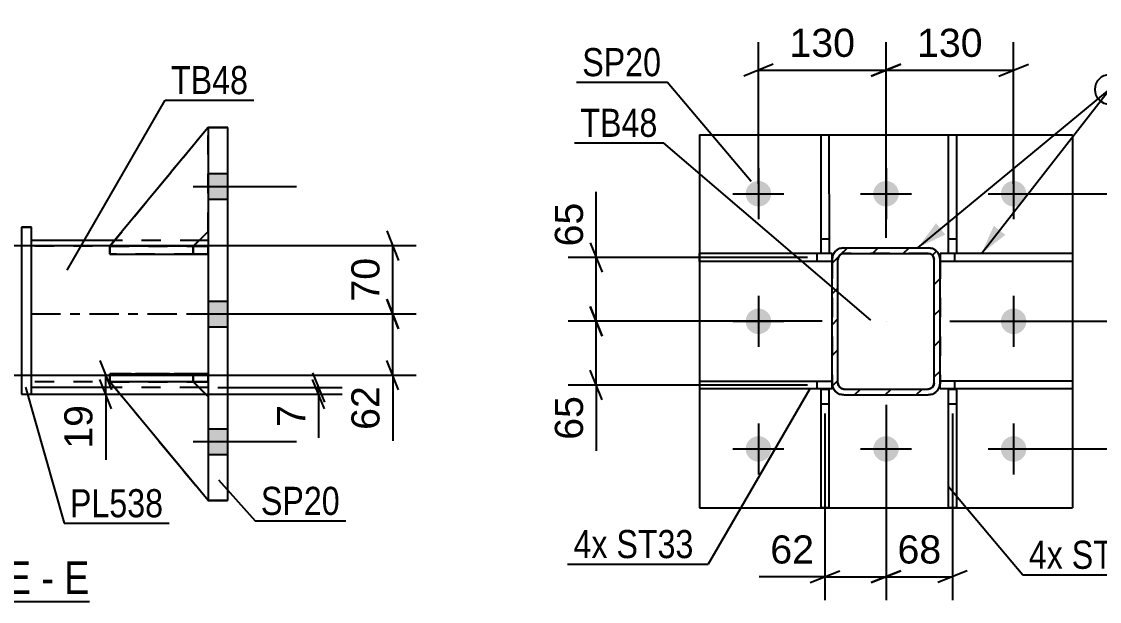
# Model space of a CAD drawing. Header units: millimetres. Extents: x 0 to 841, y 0 to 594.
# Drawn here: x 211.2 to 321, y 111.7 to 170.7 of the extents above; entities that cross this region are included whole.
import ezdxf

# ---------------------------------------------------------------- set-up
doc = ezdxf.new("R2010")
doc.units = ezdxf.units.MM
doc.linetypes.add('DXK_LINE_DOT2', pattern=[3.9198, 1.9599, -1.9599])
doc.linetypes.add('DXK_LINE_DOT3', pattern=[5.9187, 2.979, -0.9799, 0.9799, -0.9799])
doc.styles.add('Arial', font='ARIAL.TTF', dxfattribs={"height": 0.2})
doc.styles.add('Arial Narrow', font='ARIALN.TTF', dxfattribs={"height": 0.2})

# ---------------------------------------------------------------- blocks, each defined once
blk = doc.blocks.new('Unknown-317311647-48 - 5202')
at = {"color": 6, "linetype": 'Continuous'}
blk.add_line((190.48, 111.68), (218.13, 111.68), dxfattribs=at)
at = {"color": 0, "linetype": 'Continuous'}
for points in [[(208.59, 112.43), (208.59, 115.93), (190.48, 115.93), (190.48, 112.43)], [(212.2, 112.43), (212.2, 115.93), (209.64, 115.93), (209.64, 112.43)], [(214.52, 112.43), (214.52, 115.93), (213.25, 115.93), (213.25, 112.43)], [(218.13, 112.43), (218.13, 115.93), (215.57, 115.93), (215.57, 112.43)]]:
    blk.add_wipeout(points, dxfattribs=at)
at = {"color": 7, "linetype": 'Continuous', "style": 'Arial Narrow'}
for s, p in [('SECTION ', (190.48, 112.43)), ('E', (209.64, 112.43)), ('E', (215.57, 112.43)), ('-', (213.25, 112.43))]:
    blk.add_text(s, height=3.34, dxfattribs=at).set_placement(p)
blk = doc.blocks.new('Part-317311647-5859 - 5695')
at = {"color": 2, "linetype": 'Continuous'}
for p, q in [((318.3, 134.12), (304.8, 134.12)), ((318.3, 134.12), (318.3, 133.32)), ((304.8, 133.32), (304.8, 133.92)), ((318.3, 133.32), (304.8, 133.32))]:
    blk.add_line(p, q, dxfattribs=at)
at = {"color": 7, "linetype": 'DXK_LINE_DOT2'}
for p, q in [((304.8, 133.92), (304.8, 134.12)), ((306.3, 133.32), (306.3, 134.12))]:
    blk.add_line(p, q, dxfattribs=at)
blk = doc.blocks.new('Bolt-317311647-5739 - 5695')
at = {"linetype": 'Continuous'}
for points in [[(287.6, 153.21, -1), (285, 153.21, -1)], [(300.6, 153.21, -1), (298, 153.21, -1)], [(313.6, 153.21, -1), (311, 153.21, -1)], [(287.6, 140.21, -1), (285, 140.21, -1)], [(313.6, 140.21, -1), (311, 140.21, -1)], [(287.6, 127.21, -1), (285, 127.21, -1)], [(300.6, 127.21, -1), (298, 127.21, -1)], [(313.6, 127.21, -1), (311, 127.21, -1)]]:
    blk.add_hatch(color=1, dxfattribs=at).paths.add_polyline_path(points)
at = {"color": 1, "linetype": 'Continuous'}
for p, q in [((286.3, 155.81), (286.3, 150.61)), ((299.3, 155.81), (299.3, 150.61)), ((312.3, 155.81), (312.3, 150.61)), ((283.7, 153.21), (288.9, 153.21)), ((296.7, 153.21), (301.9, 153.21)), ((309.7, 153.21), (314.9, 153.21)), ((286.3, 142.81), (286.3, 137.61)), ((312.3, 142.81), (312.3, 137.61)), ((283.7, 140.21), (288.9, 140.21)), ((309.7, 140.21), (314.9, 140.21)), ((286.3, 129.81), (286.3, 124.61)), ((299.3, 129.81), (299.3, 124.61)), ((312.3, 129.81), (312.3, 124.61)), ((283.7, 127.21), (288.9, 127.21)), ((296.7, 127.21), (301.9, 127.21)), ((309.7, 127.21), (314.9, 127.21))]:
    blk.add_line(p, q, dxfattribs=at)
blk = doc.blocks.new('Part-317311647-5854 - 5695')
at = {"color": 2, "linetype": 'Continuous'}
for p, q in [((304.8, 147.12), (304.8, 146.51)), ((305.68, 147.12), (304.8, 147.12)), ((318.3, 146.32), (304.8, 146.32)), ((318.3, 147.12), (306.48, 147.12)), ((318.3, 147.12), (318.3, 146.32))]:
    blk.add_line(p, q, dxfattribs=at)
at = {"color": 7, "linetype": 'DXK_LINE_DOT2'}
for p, q in [((304.8, 146.51), (304.8, 146.32)), ((306.48, 147.12), (305.68, 147.12)), ((306.3, 146.32), (306.3, 147.12))]:
    blk.add_line(p, q, dxfattribs=at)
blk = doc.blocks.new('Part-317311647-5830 - 5695')
at = {"color": 2, "linetype": 'Continuous'}
for p, q in [((280.3, 159.21), (318.3, 159.21)), ((280.3, 159.21), (280.3, 121.21)), ((318.3, 159.21), (318.3, 121.21)), ((280.3, 121.21), (318.3, 121.21))]:
    blk.add_line(p, q, dxfattribs=at)
blk = doc.blocks.new('Part-317311647-5864 - 5695')
at = {"color": 2, "linetype": 'Continuous'}
for p, q in [((280.3, 146.32), (280.3, 147.12)), ((292.69, 147.12), (280.3, 147.12)), ((293.8, 146.32), (280.3, 146.32)), ((293.8, 147.12), (293.49, 147.12)), ((293.8, 146.51), (293.8, 147.12))]:
    blk.add_line(p, q, dxfattribs=at)
at = {"color": 7, "linetype": 'DXK_LINE_DOT2'}
for p, q in [((292.3, 146.32), (292.3, 147.12)), ((293.49, 147.12), (292.69, 147.12)), ((293.8, 146.51), (293.8, 146.32))]:
    blk.add_line(p, q, dxfattribs=at)
blk = doc.blocks.new('Part-317311647-5869 - 5695')
at = {"color": 2, "linetype": 'Continuous'}
for p, q in [((280.3, 134.12), (293.8, 134.12)), ((280.3, 134.12), (280.3, 133.32)), ((293.8, 133.32), (280.3, 133.32)), ((293.8, 133.32), (293.8, 133.91))]:
    blk.add_line(p, q, dxfattribs=at)
at = {"color": 7, "linetype": 'DXK_LINE_DOT2'}
for p, q in [((292.3, 133.32), (292.3, 134.12)), ((293.8, 134.12), (293.8, 133.91))]:
    blk.add_line(p, q, dxfattribs=at)
blk = doc.blocks.new('Part-317311647-5884 - 5695')
at = {"color": 2, "linetype": 'Continuous'}
for p, q in [((292.69, 147.11), (292.68, 159.22)), ((292.68, 159.22), (293.48, 159.22)), ((293.48, 159.22), (293.49, 147.11)), ((293.49, 147.11), (292.69, 147.11))]:
    blk.add_line(p, q, dxfattribs=at)
at = {"color": 7, "linetype": 'DXK_LINE_DOT2'}
blk.add_line((292.69, 148.61), (293.49, 148.61), dxfattribs=at)
blk = doc.blocks.new('Part-317311647-5889 - 5695')
at = {"color": 2, "linetype": 'Continuous'}
for p, q in [((305.68, 147.11), (305.68, 159.22)), ((305.68, 159.22), (306.48, 159.22)), ((306.48, 159.22), (306.48, 147.11)), ((306.48, 147.11), (305.68, 147.11))]:
    blk.add_line(p, q, dxfattribs=at)
at = {"color": 7, "linetype": 'DXK_LINE_DOT2'}
blk.add_line((305.68, 148.61), (306.48, 148.61), dxfattribs=at)
blk = doc.blocks.new('Part-317311647-5894 - 5695')
at = {"color": 2, "linetype": 'Continuous'}
for p, q in [((292.68, 121.22), (292.68, 133.31)), ((292.68, 133.31), (293.48, 133.31)), ((293.48, 133.31), (293.48, 121.22)), ((293.48, 121.22), (292.68, 121.22))]:
    blk.add_line(p, q, dxfattribs=at)
at = {"color": 7, "linetype": 'DXK_LINE_DOT2'}
blk.add_line((292.68, 131.81), (293.48, 131.81), dxfattribs=at)
blk = doc.blocks.new('Part-317311647-5899 - 5695')
at = {"color": 2, "linetype": 'Continuous'}
for p, q in [((305.68, 121.22), (305.68, 133.31)), ((305.68, 133.31), (306.48, 133.31)), ((306.48, 133.31), (306.48, 121.22)), ((306.48, 121.22), (305.68, 121.22))]:
    blk.add_line(p, q, dxfattribs=at)
at = {"color": 7, "linetype": 'DXK_LINE_DOT2'}
blk.add_line((305.68, 131.81), (306.48, 131.81), dxfattribs=at)
blk = doc.blocks.new('Part-317311647-5904 - 5695')
at = {"linetype": 'Continuous'}
h = blk.add_hatch(dxfattribs=at)
h.set_pattern_fill('', scale=0.7, style=0, pattern_type=0)
h.set_pattern_definition([(45, (304.4486, 147.362), (-1.57154, 1.57154), [])])
h.paths.add_polyline_path([(304.71, 146.97), (304.45, 147.36), (304.06, 147.62), (303.6, 147.71), (295, 147.71), (294.54, 147.62), (294.15, 147.36), (293.89, 146.97), (293.8, 146.51), (293.8, 133.91), (293.89, 133.45), (294.15, 133.06), (294.54, 132.8), (295, 132.71), (303.6, 132.71), (304.06, 132.8), (304.45, 133.06), (304.71, 133.45), (304.8, 133.91), (304.8, 146.51)])
h.paths.add_polyline_path([(304.2, 133.91), (304.15, 133.68), (304.02, 133.49), (303.83, 133.36), (303.6, 133.31), (295, 133.31), (294.77, 133.36), (294.58, 133.49), (294.45, 133.68), (294.4, 133.91), (294.4, 146.51), (294.45, 146.74), (294.58, 146.94), (294.77, 147.07), (295, 147.11), (303.6, 147.11), (303.83, 147.07), (304.02, 146.94), (304.15, 146.74), (304.2, 146.51)])
at = {"color": 7, "linetype": 'DXK_LINE_DOT2'}
for p, q in [((294.54, 147.62), (295, 147.71)), ((295, 147.71), (303.6, 147.71)), ((303.6, 147.71), (304.06, 147.62)), ((293.8, 146.51), (293.89, 146.97)), ((293.8, 146.51), (293.8, 133.91)), ((294.45, 146.74), (294.4, 146.51)), ((294.4, 133.91), (294.4, 146.51)), ((294.58, 146.94), (294.45, 146.74)), ((294.77, 147.07), (294.58, 146.94)), ((295, 147.11), (294.77, 147.07)), ((303.6, 147.11), (295, 147.11)), ((303.83, 147.07), (303.6, 147.11)), ((304.02, 146.94), (303.83, 147.07)), ((304.15, 146.74), (304.02, 146.94)), ((304.2, 146.51), (304.15, 146.74)), ((304.2, 133.91), (304.2, 146.51)), ((304.71, 146.97), (304.8, 146.51)), ((304.8, 146.51), (304.8, 133.91)), ((293.89, 133.45), (293.8, 133.91)), ((294.4, 133.91), (294.45, 133.68)), ((294.45, 133.68), (294.58, 133.49)), ((294.58, 133.49), (294.77, 133.36)), ((294.77, 133.36), (295, 133.31)), ((295, 133.31), (303.6, 133.31)), ((303.6, 133.31), (303.83, 133.36)), ((303.83, 133.36), (304.02, 133.49)), ((304.02, 133.49), (304.15, 133.68)), ((304.15, 133.68), (304.2, 133.91)), ((304.8, 133.91), (304.71, 133.45)), ((295, 132.71), (294.54, 132.8)), ((295, 132.71), (303.6, 132.71)), ((304.06, 132.8), (303.6, 132.71))]:
    blk.add_line(p, q, dxfattribs=at)
at = {"color": 2, "linetype": 'Continuous'}
for p, q in [((295, 147.71), (294.54, 147.62)), ((295, 147.71), (303.6, 147.71)), ((304.06, 147.62), (303.6, 147.71)), ((293.89, 146.97), (293.8, 146.51)), ((293.8, 133.91), (293.8, 146.51)), ((294.4, 146.51), (294.45, 146.74)), ((294.4, 133.91), (294.4, 146.51)), ((294.45, 146.74), (294.58, 146.94)), ((294.58, 146.94), (294.77, 147.07)), ((294.77, 147.07), (295, 147.11)), ((295, 147.11), (303.6, 147.11)), ((303.6, 147.11), (303.83, 147.07)), ((303.83, 147.07), (304.02, 146.94)), ((304.02, 146.94), (304.15, 146.74)), ((304.15, 146.74), (304.2, 146.51)), ((304.2, 133.91), (304.2, 146.51)), ((304.8, 146.51), (304.71, 146.97)), ((304.8, 133.91), (304.8, 146.51)), ((293.8, 133.91), (293.89, 133.45)), ((294.45, 133.68), (294.4, 133.91)), ((294.58, 133.49), (294.45, 133.68)), ((294.77, 133.36), (294.58, 133.49)), ((295, 133.31), (294.77, 133.36)), ((295, 133.31), (303.6, 133.31)), ((303.83, 133.36), (303.6, 133.31)), ((304.02, 133.49), (303.83, 133.36)), ((304.15, 133.68), (304.02, 133.49)), ((304.2, 133.91), (304.15, 133.68)), ((304.71, 133.45), (304.8, 133.91)), ((294.54, 132.8), (295, 132.71)), ((295, 132.71), (303.6, 132.71)), ((303.6, 132.71), (304.06, 132.8))]:
    blk.add_line(p, q, dxfattribs=at)
at = {"color": 7, "linetype": 'DXK_LINE_DOT3'}
blk.add_line((299.3, 140.21), (299.3, 140.21), dxfattribs=at)
at = {"color": 7, "linetype": 'DXK_LINE_DOT2'}
for centre, start, end in [((295, 146.51), 112.5, 157.5), ((303.6, 146.51), 22.5, 67.5), ((295, 133.91), 202.5, 247.5), ((303.6, 133.91), 292.5, 337.5)]:
    blk.add_arc(centre, 1.2, start, end, dxfattribs=at)
at = {"color": 2, "linetype": 'Continuous'}
for centre, start, end in [((295, 146.51), 112.5, 157.5), ((303.6, 146.51), 22.5, 67.5), ((295, 133.91), 202.5, 247.5), ((303.6, 133.91), 292.5, 337.5)]:
    blk.add_arc(centre, 1.2, start, end, dxfattribs=at)
blk = doc.blocks.new('Part-317311647-5372 - 5202')
at = {"color": 2, "linetype": 'Continuous'}
for p, q in [((220.72, 148.46), (212.22, 148.46)), ((230.22, 148.46), (229.33, 148.46)), ((220.71, 133.46), (212.22, 133.46)), ((230.22, 133.46), (229.31, 133.46))]:
    blk.add_line(p, q, dxfattribs=at)
at = {"color": 7, "linetype": 'DXK_LINE_DOT2'}
for p, q in [((212.22, 133.46), (212.22, 148.46)), ((229.33, 148.46), (220.72, 148.46)), ((230.22, 148.46), (230.22, 133.46)), ((230.22, 147.86), (212.22, 147.86)), ((230.22, 134.06), (212.22, 134.06)), ((229.31, 133.46), (220.71, 133.46))]:
    blk.add_line(p, q, dxfattribs=at)
at = {"color": 7, "linetype": 'DXK_LINE_DOT3'}
blk.add_line((212.22, 140.96), (230.22, 140.96), dxfattribs=at)
blk = doc.blocks.new('Bolt-317311647-5247 - 5202')
at = {"linetype": 'Continuous'}
for points in [[(232.22, 152.66), (232.22, 155.26), (230.22, 155.26), (230.22, 152.66)], [(232.22, 152.66), (232.22, 155.26), (230.22, 155.26), (230.22, 152.66)], [(232.22, 152.66), (232.22, 155.26), (230.22, 155.26), (230.22, 152.66)], [(232.22, 139.66), (232.22, 142.26), (230.22, 142.26), (230.22, 139.66)], [(232.22, 139.66), (232.22, 142.26), (230.22, 142.26), (230.22, 139.66)], [(232.22, 126.66), (232.22, 129.26), (230.22, 129.26), (230.22, 126.66)], [(232.22, 126.66), (232.22, 129.26), (230.22, 129.26), (230.22, 126.66)], [(232.22, 126.66), (232.22, 129.26), (230.22, 129.26), (230.22, 126.66)]]:
    blk.add_hatch(color=1, dxfattribs=at).paths.add_polyline_path(points)
at = {"color": 1, "linetype": 'Continuous'}
for p, q in [((230.22, 155.26), (232.22, 155.26)), ((230.22, 155.26), (232.22, 155.26)), ((230.22, 155.26), (232.22, 155.26)), ((228.72, 153.96), (239.22, 153.96)), ((228.72, 153.96), (239.22, 153.96)), ((228.72, 153.96), (239.22, 153.96)), ((230.22, 152.66), (232.22, 152.66)), ((230.22, 152.66), (232.22, 152.66)), ((230.22, 152.66), (232.22, 152.66)), ((230.22, 142.26), (232.22, 142.26)), ((230.22, 142.26), (232.22, 142.26)), ((228.72, 140.96), (239.22, 140.96)), ((228.72, 140.96), (239.22, 140.96)), ((230.22, 139.66), (232.22, 139.66)), ((230.22, 139.66), (232.22, 139.66)), ((230.22, 129.26), (232.22, 129.26)), ((230.22, 129.26), (232.22, 129.26)), ((230.22, 129.26), (232.22, 129.26)), ((228.72, 127.96), (239.22, 127.96)), ((228.72, 127.96), (239.22, 127.96)), ((228.72, 127.96), (239.22, 127.96)), ((230.22, 126.66), (232.22, 126.66)), ((230.22, 126.66), (232.22, 126.66)), ((230.22, 126.66), (232.22, 126.66))]:
    blk.add_line(p, q, dxfattribs=at)
blk = doc.blocks.new('Part-317311647-5346 - 5202')
at = {"color": 2, "linetype": 'Continuous'}
for p, q in [((230.22, 159.96), (232.22, 159.96)), ((230.22, 159.96), (230.22, 159.96)), ((230.22, 159.96), (230.22, 121.96)), ((232.22, 159.96), (232.22, 159.96)), ((232.22, 121.96), (232.22, 159.96)), ((232.22, 121.96), (230.22, 121.96))]:
    blk.add_line(p, q, dxfattribs=at)
at = {"color": 7, "linetype": 'DXK_LINE_DOT2'}
for p, q in [((232.22, 159.96), (230.22, 159.96)), ((230.22, 121.96), (230.22, 121.96)), ((230.22, 121.96), (232.22, 121.96)), ((232.22, 121.96), (232.22, 121.96))]:
    blk.add_line(p, q, dxfattribs=at)
blk = doc.blocks.new('Part-317311647-5360 - 5202')
at = {"color": 2, "linetype": 'Continuous'}
for p, q in [((220.23, 147.86), (220.22, 147.86)), ((220.22, 147.86), (220.22, 147.06)), ((230.22, 147.86), (221.47, 147.86)), ((230.22, 147.86), (230.22, 147.86)), ((230.22, 147.86), (230.22, 147.06)), ((220.22, 147.06), (230.22, 147.06))]:
    blk.add_line(p, q, dxfattribs=at)
at = {"color": 7, "linetype": 'DXK_LINE_DOT2'}
for p, q in [((221.47, 147.86), (220.23, 147.86)), ((228.72, 147.86), (220.23, 147.86)), ((228.72, 147.86), (230.22, 147.86)), ((228.72, 147.86), (228.72, 147.06)), ((230.22, 147.86), (230.22, 147.86)), ((220.22, 147.06), (228.72, 147.06)), ((228.72, 147.06), (230.22, 147.06))]:
    blk.add_line(p, q, dxfattribs=at)
blk = doc.blocks.new('Part-317311647-5361 - 5202')
at = {"color": 2, "linetype": 'Continuous'}
for p, q in [((220.22, 134.86), (230.22, 134.86)), ((220.22, 134.86), (220.22, 134.06)), ((230.22, 134.06), (220.22, 134.06)), ((230.22, 134.86), (230.22, 134.86)), ((230.22, 134.06), (230.22, 134.86))]:
    blk.add_line(p, q, dxfattribs=at)
at = {"color": 7, "linetype": 'DXK_LINE_DOT2'}
for p, q in [((228.72, 134.86), (220.22, 134.86)), ((220.22, 134.06), (228.72, 134.06)), ((230.22, 134.86), (228.72, 134.86)), ((228.72, 134.86), (228.72, 134.06)), ((228.72, 134.06), (230.22, 134.06)), ((230.22, 134.86), (230.22, 134.86))]:
    blk.add_line(p, q, dxfattribs=at)
blk = doc.blocks.new('Part-317311647-5362 - 5202')
at = {"color": 7, "linetype": 'DXK_LINE_DOT2'}
for p, q in [((220.22, 147.06), (220.22, 147.86)), ((220.22, 147.86), (228.72, 147.86)), ((230.22, 147.86), (220.22, 147.86)), ((228.72, 147.06), (228.72, 147.86)), ((228.72, 147.86), (230.22, 147.86)), ((230.22, 147.06), (230.22, 147.86)), ((230.22, 147.06), (230.22, 147.86)), ((230.22, 147.86), (230.22, 147.86)), ((228.72, 147.06), (220.22, 147.06)), ((220.22, 147.06), (230.22, 147.06)), ((230.22, 147.06), (228.72, 147.06)), ((230.22, 147.06), (230.22, 147.06))]:
    blk.add_line(p, q, dxfattribs=at)
blk = doc.blocks.new('Part-317311647-5363 - 5202')
at = {"color": 7, "linetype": 'DXK_LINE_DOT2'}
for p, q in [((220.22, 134.06), (220.22, 134.86)), ((220.22, 134.86), (228.72, 134.86)), ((230.22, 134.86), (220.22, 134.86)), ((228.72, 134.06), (220.22, 134.06)), ((220.22, 134.06), (230.22, 134.06)), ((228.72, 134.06), (228.72, 134.86)), ((228.72, 134.86), (230.22, 134.86)), ((230.22, 134.06), (228.72, 134.06)), ((230.22, 134.06), (230.22, 134.86)), ((230.22, 134.06), (230.22, 134.86)), ((230.22, 134.86), (230.22, 134.86)), ((230.22, 134.06), (230.22, 134.06))]:
    blk.add_line(p, q, dxfattribs=at)
blk = doc.blocks.new('Part-317311647-5364 - 5202')
at = {"color": 7, "linetype": 'DXK_LINE_DOT2'}
for p, q in [((230.22, 159.96), (220.22, 147.85)), ((220.22, 147.85), (230.22, 159.96)), ((230.22, 149.35), (230.22, 159.96)), ((228.72, 147.85), (230.22, 149.35)), ((228.72, 147.85), (230.22, 149.35)), ((220.22, 147.85), (228.72, 147.85)), ((220.22, 147.85), (220.22, 147.85)), ((228.72, 147.85), (220.22, 147.85)), ((228.72, 147.85), (228.72, 147.85))]:
    blk.add_line(p, q, dxfattribs=at)
blk = doc.blocks.new('Part-317311647-5365 - 5202')
at = {"color": 2, "linetype": 'Continuous'}
for p, q in [((230.22, 159.96), (220.22, 147.85)), ((230.22, 159.96), (230.22, 159.96)), ((230.22, 159.96), (230.22, 159.96)), ((228.73, 147.86), (230.22, 149.35)), ((221.47, 147.85), (220.22, 147.85)), ((220.22, 147.85), (220.22, 147.85))]:
    blk.add_line(p, q, dxfattribs=at)
at = {"color": 7, "linetype": 'DXK_LINE_DOT2'}
for p, q in [((230.22, 159.96), (220.22, 147.85)), ((230.22, 149.35), (230.22, 159.96)), ((228.72, 147.85), (230.22, 149.35)), ((228.72, 147.85), (220.22, 147.85)), ((228.72, 147.85), (221.47, 147.85)), ((228.72, 147.85), (228.73, 147.86)), ((228.72, 147.85), (228.72, 147.85))]:
    blk.add_line(p, q, dxfattribs=at)
blk = doc.blocks.new('Part-317311647-5366 - 5202')
at = {"color": 7, "linetype": 'DXK_LINE_DOT2'}
for p, q in [((220.22, 134.05), (228.72, 134.05)), ((230.22, 121.96), (220.22, 134.05)), ((220.22, 134.05), (220.22, 134.05)), ((228.72, 134.05), (220.22, 134.05)), ((220.22, 134.05), (230.22, 121.96)), ((228.72, 134.05), (230.22, 132.55)), ((228.72, 134.05), (228.72, 134.05)), ((230.22, 132.55), (228.72, 134.05)), ((230.22, 132.55), (230.22, 121.96))]:
    blk.add_line(p, q, dxfattribs=at)
blk = doc.blocks.new('Part-317311647-5367 - 5202')
at = {"color": 2, "linetype": 'Continuous'}
for p, q in [((220.22, 134.05), (220.22, 134.05)), ((228.72, 134.05), (220.22, 134.05)), ((230.22, 121.96), (220.22, 134.05)), ((228.72, 134.05), (228.72, 134.05)), ((228.72, 134.05), (230.22, 132.55))]:
    blk.add_line(p, q, dxfattribs=at)
at = {"color": 7, "linetype": 'DXK_LINE_DOT2'}
for p, q in [((220.22, 134.05), (228.72, 134.05)), ((230.22, 121.96), (220.22, 134.05)), ((228.72, 134.05), (230.22, 132.55)), ((230.22, 132.55), (230.22, 121.96))]:
    blk.add_line(p, q, dxfattribs=at)
blk = doc.blocks.new('Part-317311647-5377 - 5202')
at = {"color": 2, "linetype": 'Continuous'}
for p, q in [((211.22, 149.8), (212.22, 149.8)), ((211.22, 149.8), (211.22, 132.8)), ((212.22, 132.8), (212.22, 149.8)), ((211.22, 132.8), (212.22, 132.8))]:
    blk.add_line(p, q, dxfattribs=at)
at = {"color": 7, "linetype": 'DXK_LINE_DOT2'}
for p, q in [((212.22, 149.8), (211.22, 149.8)), ((211.22, 132.8), (212.22, 132.8))]:
    blk.add_line(p, q, dxfattribs=at)
blk = doc.blocks.new('StraightDimension-317311647-5925 - 5695')
at = {"color": 7, "linetype": 'Continuous'}
for p, q in [((327.93, 138.71), (326.73, 141.71)), ((305.8, 140.21), (329.73, 140.21)), ((327.33, 127.21), (327.33, 140.21)), ((326.73, 128.71), (327.93, 125.71)), ((313.3, 127.21), (329.73, 127.21))]:
    blk.add_line(p, q, dxfattribs=at)
at = {"color": 0}
blk.add_wipeout([(326.58, 137.65), (322.38, 137.65), (322.38, 129.78), (326.58, 129.78)], dxfattribs=at)
at = {"color": 3, "style": 'Arial'}
blk.add_text('130', height=2.865, rotation=90.0002, dxfattribs=at).set_placement((325.98, 130.38))
blk = doc.blocks.new('StraightDimension-317311647-5935 - 5695')
at = {"color": 7, "linetype": 'Continuous'}
for p, q in [((327.93, 151.71), (326.73, 154.71)), ((313.3, 153.21), (329.73, 153.21)), ((327.33, 140.21), (327.33, 153.21)), ((326.73, 141.71), (327.93, 138.71)), ((305.8, 140.21), (329.73, 140.21))]:
    blk.add_line(p, q, dxfattribs=at)
at = {"color": 0}
blk.add_wipeout([(326.58, 150.65), (322.38, 150.65), (322.38, 142.78), (326.58, 142.78)], dxfattribs=at)
at = {"color": 3, "style": 'Arial'}
blk.add_text('130', height=2.865, rotation=90.0002, dxfattribs=at).set_placement((325.98, 143.38))
blk = doc.blocks.new('StraightDimension-317311647-5946 - 5695')
at = {"color": 7, "linetype": 'Continuous'}
for p, q in [((299.3, 148.71), (299.3, 168.65)), ((312.3, 154.21), (312.3, 168.65)), ((300.8, 166.4), (297.8, 165.2)), ((310.8, 165.2), (313.8, 166.4)), ((299.3, 165.8), (312.3, 165.8))]:
    blk.add_line(p, q, dxfattribs=at)
at = {"color": 0}
blk.add_wipeout([(309.74, 166.55), (309.74, 170.75), (301.86, 170.75), (301.86, 166.55)], dxfattribs=at)
at = {"color": 3, "style": 'Arial'}
blk.add_text('130', height=2.865, dxfattribs=at).set_placement((302.46, 167.15))
blk = doc.blocks.new('StraightDimension-317311647-5959 - 5695')
at = {"color": 7, "linetype": 'Continuous'}
for p, q in [((286.3, 154.21), (286.3, 168.65)), ((299.3, 148.71), (299.3, 168.65)), ((287.8, 166.4), (284.8, 165.2)), ((297.8, 165.2), (300.8, 166.4)), ((286.3, 165.8), (299.3, 165.8))]:
    blk.add_line(p, q, dxfattribs=at)
at = {"color": 0}
blk.add_wipeout([(296.74, 166.55), (296.74, 170.75), (288.86, 170.75), (288.86, 166.55)], dxfattribs=at)
at = {"color": 3, "style": 'Arial'}
blk.add_text('130', height=2.865, dxfattribs=at).set_placement((289.46, 167.15))
blk = doc.blocks.new('StraightDimension-317311647-5973 - 5695')
at = {"color": 7, "linetype": 'Continuous'}
for p, q in [((269.17, 141.71), (270.37, 138.71)), ((292.8, 140.21), (266.92, 140.21)), ((269.77, 133.72), (269.77, 140.21)), ((270.37, 132.22), (269.17, 135.22)), ((291.3, 133.72), (266.92, 133.72)), ((269.77, 133.72), (269.77, 127.02)), ((269.77, 133.72), (269.77, 127.02))]:
    blk.add_line(p, q, dxfattribs=at)
at = {"color": 0}
blk.add_wipeout([(269.02, 133.19), (264.82, 133.19), (264.82, 127.54), (269.02, 127.54)], dxfattribs=at)
at = {"color": 3, "style": 'Arial'}
blk.add_text('65', height=2.865, rotation=90.0002, dxfattribs=at).set_placement((268.42, 128.14))
blk = doc.blocks.new('StraightDimension-317311647-5980 - 5695')
at = {"color": 7, "linetype": 'Continuous'}
for p, q in [((269.77, 146.72), (269.77, 153.41)), ((269.77, 146.72), (269.77, 153.41)), ((269.17, 148.22), (270.37, 145.22)), ((291.3, 146.72), (266.92, 146.72)), ((269.77, 140.21), (269.77, 146.72)), ((270.37, 138.71), (269.17, 141.71)), ((292.8, 140.21), (266.92, 140.21))]:
    blk.add_line(p, q, dxfattribs=at)
at = {"color": 0}
blk.add_wipeout([(269.02, 152.89), (264.82, 152.89), (264.82, 147.24), (269.02, 147.24)], dxfattribs=at)
at = {"color": 3, "style": 'Arial'}
blk.add_text('65', height=2.865, rotation=90.0002, dxfattribs=at).set_placement((268.42, 147.84))
blk = doc.blocks.new('StraightDimension-317311647-5987 - 5695')
at = {"color": 7, "linetype": 'Continuous'}
for p, q in [((293.08, 130.81), (293.08, 111.79)), ((299.3, 131.71), (299.3, 111.79)), ((291.58, 113.59), (294.58, 114.79)), ((300.8, 114.79), (297.8, 113.59)), ((293.08, 114.19), (286.39, 114.19)), ((293.08, 114.19), (286.39, 114.19)), ((293.08, 114.19), (299.3, 114.19))]:
    blk.add_line(p, q, dxfattribs=at)
at = {"color": 0}
blk.add_wipeout([(292.56, 114.94), (292.56, 119.14), (286.91, 119.14), (286.91, 114.94)], dxfattribs=at)
at = {"color": 3, "style": 'Arial'}
blk.add_text('62', height=2.865, dxfattribs=at).set_placement((287.51, 115.54))
blk = doc.blocks.new('StraightDimension-317311647-5993 - 5695')
at = {"color": 7, "linetype": 'Continuous'}
for p, q in [((299.3, 131.71), (299.3, 111.79)), ((306.08, 130.81), (306.08, 111.79)), ((297.8, 113.59), (300.8, 114.79)), ((307.58, 114.79), (304.58, 113.59)), ((299.3, 114.19), (306.08, 114.19))]:
    blk.add_line(p, q, dxfattribs=at)
at = {"color": 0}
blk.add_wipeout([(305.52, 114.94), (305.52, 119.14), (299.87, 119.14), (299.87, 114.94)], dxfattribs=at)
at = {"color": 3, "style": 'Arial'}
blk.add_text('68', height=2.865, dxfattribs=at).set_placement((300.47, 115.54))
blk = doc.blocks.new('StraightDimension-317311647-5462 - 5202')
at = {"color": 7, "linetype": 'Continuous'}
for p, q in [((248.44, 142.46), (249.64, 139.46)), ((233.22, 140.96), (251.44, 140.96)), ((249.04, 134.72), (249.04, 140.96)), ((249.64, 133.22), (248.44, 136.22)), ((207.91, 134.72), (251.44, 134.72)), ((249.04, 134.72), (249.04, 128.03)), ((249.04, 134.72), (249.04, 128.03))]:
    blk.add_line(p, q, dxfattribs=at)
at = {"color": 0}
blk.add_wipeout([(248.29, 134.2), (244.09, 134.2), (244.09, 128.55), (248.29, 128.55)], dxfattribs=at)
at = {"color": 3, "style": 'Arial'}
blk.add_text('62', height=2.865, rotation=90.0002, dxfattribs=at).set_placement((247.69, 129.15))
blk = doc.blocks.new('StraightDimension-317311647-5412 - 5202')
at = {"color": 7, "linetype": 'Continuous'}
for p, q in [((240.87, 134.96), (242.07, 131.96)), ((242.07, 131.3), (240.87, 134.3)), ((231.22, 133.46), (243.87, 133.46)), ((241.47, 132.8), (241.47, 133.46)), ((213.22, 132.8), (243.87, 132.8)), ((241.47, 132.8), (241.47, 128.33)), ((241.47, 132.8), (241.47, 128.33))]:
    blk.add_line(p, q, dxfattribs=at)
at = {"color": 0}
blk.add_wipeout([(240.72, 132.28), (236.52, 132.28), (236.52, 128.85), (240.72, 128.85)], dxfattribs=at)
at = {"color": 3, "style": 'Arial'}
blk.add_text('7', height=2.87, rotation=90.0002, dxfattribs=at).set_placement((240.12, 129.45))
blk = doc.blocks.new('StraightDimension-317311647-5475 - 5202')
at = {"color": 7, "linetype": 'Continuous'}
for p, q in [((248.44, 149.42), (249.64, 146.42)), ((207.91, 147.92), (251.44, 147.92)), ((249.04, 140.96), (249.04, 147.92)), ((249.64, 139.46), (248.44, 142.46)), ((233.22, 140.96), (251.44, 140.96))]:
    blk.add_line(p, q, dxfattribs=at)
at = {"color": 0}
blk.add_wipeout([(248.29, 147.27), (244.09, 147.27), (244.09, 141.62), (248.29, 141.62)], dxfattribs=at)
at = {"color": 3, "style": 'Arial'}
blk.add_text('70', height=2.865, rotation=90.0002, dxfattribs=at).set_placement((247.69, 142.22))
blk = doc.blocks.new('StraightDimension-317311647-5490 - 5202')
at = {"color": 7, "linetype": 'Continuous'}
for p, q in [((219.19, 136.22), (220.39, 133.22)), ((209.74, 134.72), (222.19, 134.72)), ((220.39, 131.3), (219.19, 134.3)), ((219.79, 132.8), (219.79, 134.72)), ((212.22, 132.8), (222.19, 132.8)), ((219.79, 132.8), (219.79, 126.1)), ((219.79, 132.8), (219.79, 126.1))]:
    blk.add_line(p, q, dxfattribs=at)
at = {"color": 0}
blk.add_wipeout([(219.04, 132.28), (214.84, 132.28), (214.84, 126.63), (219.04, 126.63)], dxfattribs=at)
at = {"color": 3, "style": 'Arial'}
blk.add_text('19', height=2.865, rotation=90.0002, dxfattribs=at).set_placement((218.44, 127.23))
blk = doc.blocks.new('Mark-317311647-5826 - 5695')
at = {"color": 30, "linetype": 'Continuous'}
for p in [(267.75, 164.58), (285.55, 154.44)]:
    blk.add_line(p, (276.99, 164.58), dxfattribs=at)
at = {"color": 0}
blk.add_wipeout([(276.39, 165.18), (276.39, 168.18), (268.35, 168.18), (268.35, 165.18)], dxfattribs=at)
blk.add_wipeout([(276.39, 165.18), (276.39, 168.18), (268.35, 168.18), (268.35, 165.18)], dxfattribs=at)
at = {"color": 3, "style": 'Arial Narrow'}
blk.add_text('SP20', height=2.863, dxfattribs=at).set_placement((268.35, 165.18))
blk = doc.blocks.new('Mark-317311647-5900 - 5695')
at = {"color": 30, "linetype": 'Continuous'}
for p in [(267.56, 158.4), (297.74, 140.32)]:
    blk.add_line(p, (276.62, 158.4), dxfattribs=at)
at = {"color": 0}
blk.add_wipeout([(276.02, 159), (276.02, 162), (268.16, 162), (268.16, 159)], dxfattribs=at)
blk.add_wipeout([(276.02, 159), (276.02, 162), (268.16, 162), (268.16, 159)], dxfattribs=at)
at = {"color": 3, "style": 'Arial Narrow'}
blk.add_text('TB48', height=2.863, dxfattribs=at).set_placement((268.16, 159))
blk = doc.blocks.new('WeldMark-317311647-5998 - 5695')
at = {"linetype": 'Continuous'}
for points in [[(305.34, 149.05), (302.55, 147.71), (304.39, 150.2)], [(311.46, 149.02), (309.03, 147.12), (310.28, 149.94)]]:
    blk.add_hatch(color=30, dxfattribs=at).paths.add_polyline_path(points)
at = {"color": 30, "linetype": 'Continuous'}
for p, q in [((302.55, 147.71), (322.07, 163.83)), ((309.03, 147.12), (322.07, 163.83)), ((322.07, 163.83), (331.07, 163.83))]:
    blk.add_line(p, q, dxfattribs=at)
at = {"color": 3, "linetype": 'Continuous'}
for q in [(329.78, 159.54), (326.35, 159.54)]:
    blk.add_line((326.35, 163.83), q, dxfattribs=at)
for start, end in [(90, 270), (270, 90)]:
    blk.add_arc((322.07, 163.83), 1.5, start, end, dxfattribs=at)
at = {"color": 0, "linetype": 'Continuous'}
blk.add_wipeout([(342.44, 162.93), (342.44, 165.93), (334.67, 165.93), (334.67, 162.93)], dxfattribs=at)
blk.add_wipeout([(342.44, 162.93), (342.44, 165.93), (334.67, 165.93), (334.67, 162.93)], dxfattribs=at)
at = {"color": 3, "linetype": 'Continuous'}
for q in [(335.35, 168.12), (335.35, 159.54)]:
    blk.add_line((331.07, 163.83), q, dxfattribs=at)
at = {"color": 3, "linetype": 'Continuous', "style": 'Arial'}
blk.add_text('TYP', height=2.865, dxfattribs=at).set_placement((334.67, 162.93))
blk = doc.blocks.new('MarkSet-317311647-6047 - 5695')
at = {"color": 30, "linetype": 'Continuous'}
for p, q in [((305.68, 123.39), (313.25, 114.4)), ((313.25, 114.4), (327.57, 114.4))]:
    blk.add_line(p, q, dxfattribs=at)
at = {"color": 0}
for points in [[(317.32, 115), (317.32, 118), (313.85, 118), (313.85, 115)], [(326.07, 115), (326.07, 118), (318.22, 118), (318.22, 115)]]:
    blk.add_wipeout(points, dxfattribs=at)
for points in [[(317.32, 115), (317.32, 118), (313.85, 118), (313.85, 115)], [(326.07, 115), (326.07, 118), (318.22, 118), (318.22, 115)]]:
    blk.add_wipeout(points, dxfattribs=at)
at = {"color": 3, "style": 'Arial Narrow'}
for s, p in [('4x', (313.85, 115)), ('ST32', (318.22, 115))]:
    blk.add_text(s, height=2.863, dxfattribs=at).set_placement(p)
blk = doc.blocks.new('MarkSet-317311647-6077 - 5695')
at = {"color": 30, "linetype": 'Continuous'}
for p in [(291.55, 133.32), (266.86, 115.49)]:
    blk.add_line(p, (281.19, 115.49), dxfattribs=at)
at = {"color": 0}
for points in [[(270.93, 116.09), (270.93, 119.09), (267.46, 119.09), (267.46, 116.09)], [(279.69, 116.09), (279.69, 119.09), (271.83, 119.09), (271.83, 116.09)]]:
    blk.add_wipeout(points, dxfattribs=at)
for points in [[(270.93, 116.09), (270.93, 119.09), (267.46, 119.09), (267.46, 116.09)], [(279.69, 116.09), (279.69, 119.09), (271.83, 119.09), (271.83, 116.09)]]:
    blk.add_wipeout(points, dxfattribs=at)
at = {"color": 3, "style": 'Arial Narrow'}
for s, p in [('4x', (267.46, 116.09)), ('ST33', (271.83, 116.09))]:
    blk.add_text(s, height=2.863, dxfattribs=at).set_placement(p)
blk = doc.blocks.new('Mark-317311647-5342 - 5202')
at = {"color": 30, "linetype": 'Continuous'}
for p, q in [((231.27, 124.08), (235.01, 119.89)), ((235.01, 119.89), (244.25, 119.89))]:
    blk.add_line(p, q, dxfattribs=at)
at = {"color": 0}
blk.add_wipeout([(243.65, 120.49), (243.65, 123.49), (235.61, 123.49), (235.61, 120.49)], dxfattribs=at)
blk.add_wipeout([(243.65, 120.49), (243.65, 123.49), (235.61, 123.49), (235.61, 120.49)], dxfattribs=at)
at = {"color": 3, "style": 'Arial Narrow'}
blk.add_text('SP20', height=2.863, dxfattribs=at).set_placement((235.61, 120.49))
blk = doc.blocks.new('Mark-317311647-5368 - 5202')
at = {"color": 30, "linetype": 'Continuous'}
for p, q in [((215.85, 145.43), (225.85, 162.75)), ((225.85, 162.75), (234.9, 162.75))]:
    blk.add_line(p, q, dxfattribs=at)
at = {"color": 0}
blk.add_wipeout([(234.3, 163.35), (234.3, 166.35), (226.45, 166.35), (226.45, 163.35)], dxfattribs=at)
blk.add_wipeout([(234.3, 163.35), (234.3, 166.35), (226.45, 166.35), (226.45, 163.35)], dxfattribs=at)
at = {"color": 3, "style": 'Arial Narrow'}
blk.add_text('TB48', height=2.863, dxfattribs=at).set_placement((226.45, 163.35))
blk = doc.blocks.new('Mark-317311647-5373 - 5202')
at = {"color": 30, "linetype": 'Continuous'}
for p, q in [((211.61, 133.52), (215.55, 119.65)), ((215.55, 119.65), (226.25, 119.65))]:
    blk.add_line(p, q, dxfattribs=at)
at = {"color": 0}
blk.add_wipeout([(225.65, 120.25), (225.65, 123.25), (216.15, 123.25), (216.15, 120.25)], dxfattribs=at)
blk.add_wipeout([(225.65, 120.25), (225.65, 123.25), (216.15, 123.25), (216.15, 120.25)], dxfattribs=at)
at = {"color": 3, "style": 'Arial Narrow'}
blk.add_text('PL538', height=2.863, dxfattribs=at).set_placement((216.15, 120.25))

msp = doc.modelspace()

# ---------------------------------------------------------------- block references
for name in ['Part-317311647-5364 - 5202', 'Part-317311647-5365 - 5202', 'Part-317311647-5346 - 5202', 'Part-317311647-5830 - 5695', 'Part-317311647-5884 - 5695', 'Part-317311647-5889 - 5695', 'Bolt-317311647-5247 - 5202', 'Bolt-317311647-5739 - 5695', 'Part-317311647-5377 - 5202', 'Part-317311647-5372 - 5202', 'Part-317311647-5360 - 5202', 'Part-317311647-5362 - 5202', 'Part-317311647-5904 - 5695', 'Part-317311647-5864 - 5695', 'Part-317311647-5854 - 5695', 'Part-317311647-5361 - 5202', 'Part-317311647-5363 - 5202', 'Part-317311647-5366 - 5202', 'Part-317311647-5367 - 5202', 'Part-317311647-5869 - 5695', 'Part-317311647-5859 - 5695', 'Part-317311647-5894 - 5695', 'Part-317311647-5899 - 5695', 'Unknown-317311647-48 - 5202']:
    msp.add_blockref(name, (0, 0))

# ---------------------------------------------------------------- next in the draw order: block references
for name in ['StraightDimension-317311647-5462 - 5202', 'StraightDimension-317311647-5973 - 5695', 'StraightDimension-317311647-5925 - 5695', 'Mark-317311647-5342 - 5202']:
    msp.add_blockref(name, (0, 0))

# ---------------------------------------------------------------- next in the draw order: block references
for name in ['StraightDimension-317311647-5935 - 5695', 'StraightDimension-317311647-5475 - 5202', 'StraightDimension-317311647-5412 - 5202', 'StraightDimension-317311647-5987 - 5695']:
    msp.add_blockref(name, (0, 0))

# ---------------------------------------------------------------- next in the draw order: block references
for name in ['StraightDimension-317311647-5946 - 5695', 'Mark-317311647-5368 - 5202', 'StraightDimension-317311647-5490 - 5202', 'MarkSet-317311647-6077 - 5695', 'StraightDimension-317311647-5993 - 5695']:
    msp.add_blockref(name, (0, 0))

# ---------------------------------------------------------------- next in the draw order: block references
for name in ['StraightDimension-317311647-5959 - 5695', 'WeldMark-317311647-5998 - 5695', 'Mark-317311647-5373 - 5202', 'MarkSet-317311647-6047 - 5695']:
    msp.add_blockref(name, (0, 0))

# ---------------------------------------------------------------- next in the draw order: block references
for name in ['Mark-317311647-5826 - 5695', 'StraightDimension-317311647-5980 - 5695']:
    msp.add_blockref(name, (0, 0))

# ---------------------------------------------------------------- next in the draw order: block references
msp.add_blockref('Mark-317311647-5900 - 5695', (0, 0))

doc.saveas('drawing.dxf')
